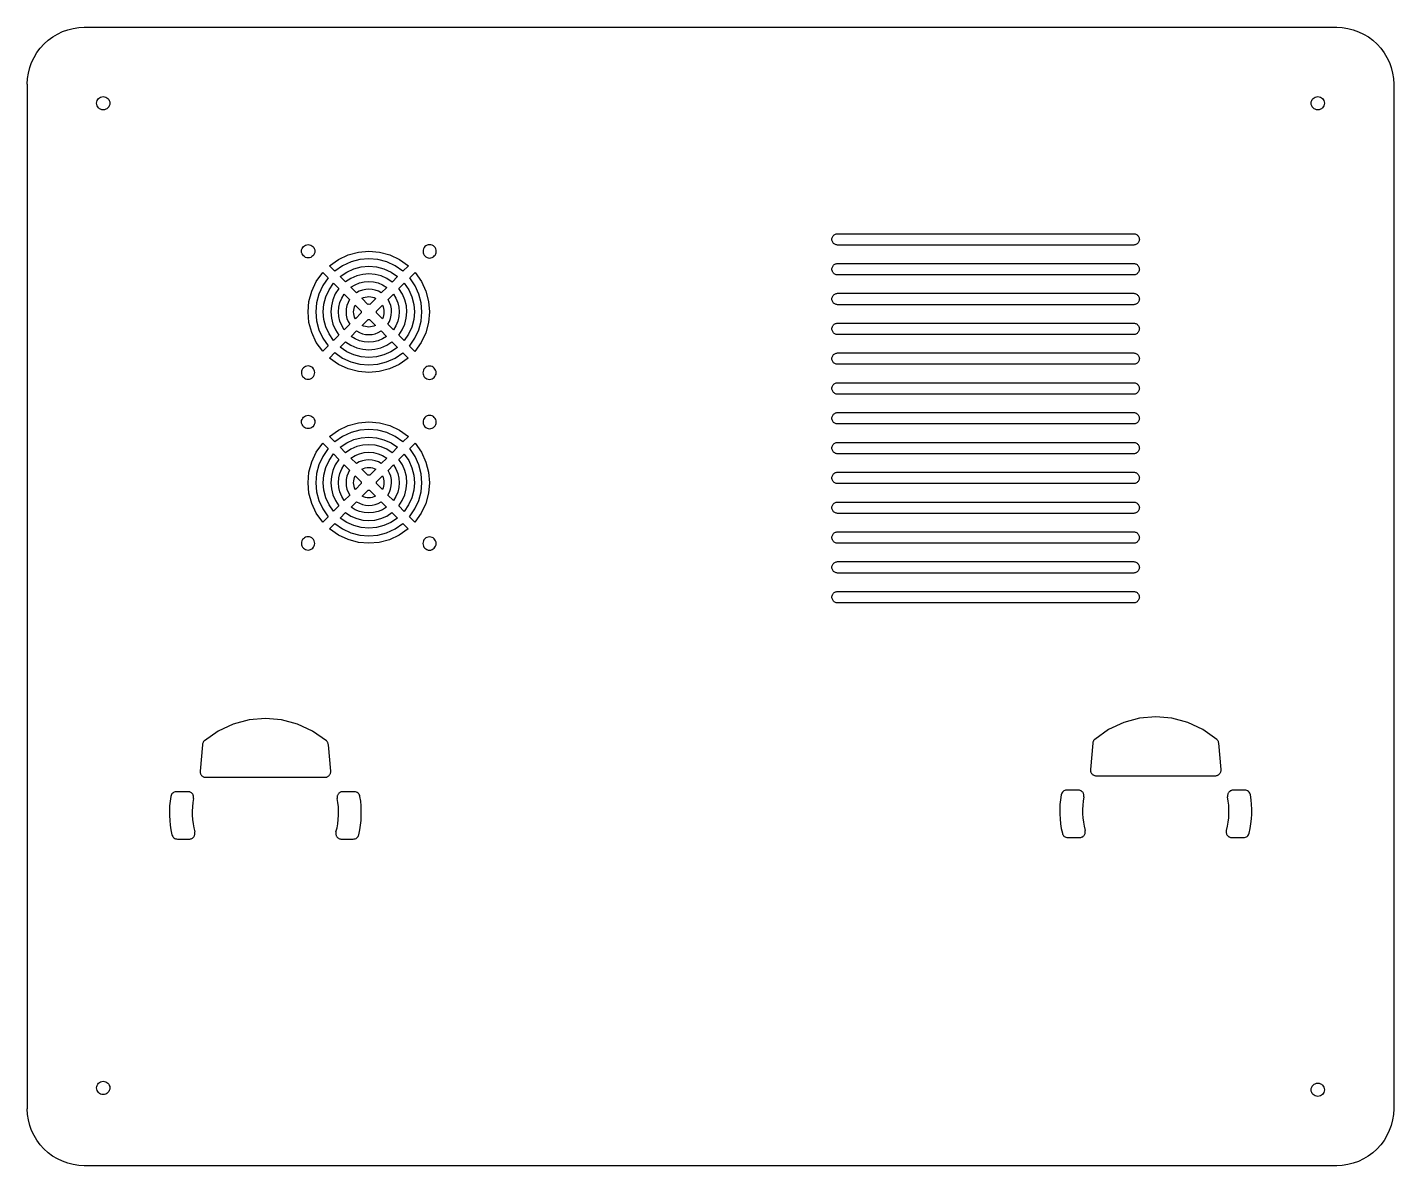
# Model space of a CAD drawing. Extents: x -26.1 to 28.1, y -16 to 17.2.
# Drawn here: x -24.84 to -10.67, y 1.36 to 13.17 of the extents above; entities that cross this region are included whole.
import ezdxf

# ---------------------------------------------------------------- set-up
doc = ezdxf.new("R2010")
doc.units = 0
doc.layers.add('LAYER_1', color=7, linetype='CONTINUOUS')

msp = doc.modelspace()

# ---------------------------------------------------------------- linework, layer by layer
at = {"layer": 'LAYER_1', "color": 250}
for points in [[(-24.841, 12.58), (-24.838, 12.638), (-24.829, 12.696), (-24.815, 12.752), (-24.796, 12.806), (-24.771, 12.858), (-24.741, 12.908), (-24.707, 12.954), (-24.667, 12.998), (-24.624, 13.037), (-24.577, 13.071), (-24.528, 13.101), (-24.476, 13.126), (-24.422, 13.145), (-24.366, 13.159), (-24.308, 13.168), (-24.25, 13.171), (-11.258, 13.171), (-11.2, 13.168), (-11.142, 13.159), (-11.086, 13.145), (-11.032, 13.125), (-10.98, 13.101), (-10.93, 13.071), (-10.884, 13.036), (-10.84, 12.997), (-10.801, 12.954), (-10.766, 12.907), (-10.737, 12.858), (-10.712, 12.806), (-10.693, 12.752), (-10.679, 12.696), (-10.67, 12.638), (-10.667, 12.58), (-10.667, 1.95), (-10.67, 1.892), (-10.679, 1.834), (-10.693, 1.778), (-10.713, 1.724), (-10.737, 1.672), (-10.767, 1.622), (-10.801, 1.576), (-10.841, 1.532), (-10.884, 1.493), (-10.931, 1.459), (-10.98, 1.429), (-11.032, 1.404), (-11.086, 1.385), (-11.142, 1.371), (-11.2, 1.362), (-11.258, 1.359), (-24.25, 1.359), (-24.308, 1.362), (-24.366, 1.371), (-24.422, 1.385), (-24.476, 1.405), (-24.528, 1.429), (-24.578, 1.459), (-24.625, 1.494), (-24.668, 1.533), (-24.707, 1.576), (-24.742, 1.623), (-24.771, 1.672), (-24.796, 1.724), (-24.815, 1.778), (-24.829, 1.834), (-24.838, 1.892), (-24.841, 1.95)], [(-24.841, 12.58), (-24.841, 1.95)], [(-21.739, 5.767), (-21.883, 5.869), (-22.039, 5.942), (-22.203, 5.985), (-22.371, 6), (-22.54, 5.985), (-22.704, 5.942), (-22.86, 5.869), (-23.004, 5.767)], [(-12.503, 5.783), (-12.647, 5.885), (-12.803, 5.957), (-12.967, 6.001), (-13.135, 6.016), (-13.304, 6.001), (-13.468, 5.957), (-13.624, 5.885), (-13.768, 5.783)], [(-23.025, 5.727), (-23.049, 5.454)], [(-23.004, 5.767), (-23.008, 5.763), (-23.012, 5.759), (-23.016, 5.754), (-23.018, 5.749), (-23.021, 5.744), (-23.023, 5.738), (-23.024, 5.733), (-23.025, 5.727)], [(-21.718, 5.727), (-21.719, 5.733), (-21.72, 5.738), (-21.722, 5.744), (-21.724, 5.749), (-21.727, 5.754), (-21.731, 5.759), (-21.734, 5.763), (-21.739, 5.767)], [(-21.694, 5.454), (-21.718, 5.727)], [(-13.789, 5.743), (-13.813, 5.47)], [(-13.768, 5.783), (-13.773, 5.779), (-13.776, 5.774), (-13.78, 5.77), (-13.782, 5.765), (-13.785, 5.76), (-13.787, 5.754), (-13.788, 5.749), (-13.789, 5.743)], [(-12.482, 5.743), (-12.483, 5.749), (-12.484, 5.754), (-12.486, 5.76), (-12.488, 5.765), (-12.491, 5.77), (-12.495, 5.774), (-12.498, 5.779), (-12.503, 5.783)], [(-12.458, 5.47), (-12.482, 5.743)], [(-23.049, 5.454), (-23.049, 5.448), (-23.049, 5.442), (-23.047, 5.436), (-23.046, 5.43), (-23.044, 5.424), (-23.041, 5.419), (-23.037, 5.414), (-23.033, 5.409), (-23.029, 5.404), (-23.024, 5.401), (-23.019, 5.397), (-23.014, 5.395), (-23.008, 5.392), (-23.002, 5.391), (-22.996, 5.39), (-22.99, 5.39)], [(-22.99, 5.39), (-21.753, 5.39)], [(-21.753, 5.39), (-21.747, 5.39), (-21.741, 5.391), (-21.735, 5.392), (-21.729, 5.395), (-21.724, 5.397), (-21.719, 5.401), (-21.714, 5.404), (-21.709, 5.409), (-21.705, 5.414), (-21.702, 5.419), (-21.699, 5.424), (-21.697, 5.43), (-21.695, 5.436), (-21.694, 5.442), (-21.694, 5.448), (-21.694, 5.454)], [(-13.813, 5.47), (-13.813, 5.463), (-13.813, 5.457), (-13.812, 5.451), (-13.81, 5.445), (-13.808, 5.44), (-13.805, 5.434), (-13.801, 5.429), (-13.797, 5.424), (-13.793, 5.42), (-13.788, 5.416), (-13.783, 5.413), (-13.778, 5.41), (-13.772, 5.408), (-13.766, 5.407), (-13.76, 5.406), (-13.754, 5.405)], [(-13.754, 5.405), (-12.517, 5.405)], [(-12.517, 5.405), (-12.511, 5.406), (-12.505, 5.407), (-12.499, 5.408), (-12.493, 5.41), (-12.488, 5.413), (-12.483, 5.416), (-12.478, 5.42), (-12.473, 5.424), (-12.47, 5.429), (-12.466, 5.434), (-12.463, 5.44), (-12.461, 5.445), (-12.459, 5.451), (-12.458, 5.457), (-12.458, 5.463), (-12.458, 5.47)], [(-14.059, 5.256), (-14.07, 5.255), (-14.08, 5.252), (-14.089, 5.248), (-14.097, 5.242), (-14.104, 5.235), (-14.11, 5.226), (-14.114, 5.217), (-14.117, 5.207)], [(-13.939, 5.256), (-14.059, 5.256)], [(-13.881, 5.185), (-13.88, 5.192), (-13.88, 5.198), (-13.88, 5.205), (-13.882, 5.211), (-13.884, 5.217), (-13.886, 5.223), (-13.889, 5.229), (-13.893, 5.234), (-13.898, 5.239), (-13.903, 5.243), (-13.908, 5.247), (-13.914, 5.25), (-13.92, 5.253), (-13.926, 5.254), (-13.932, 5.255), (-13.939, 5.256)], [(-12.332, 5.256), (-12.339, 5.255), (-12.345, 5.254), (-12.351, 5.253), (-12.357, 5.25), (-12.363, 5.247), (-12.368, 5.243), (-12.373, 5.239), (-12.378, 5.234), (-12.381, 5.229), (-12.385, 5.223), (-12.387, 5.217), (-12.389, 5.211), (-12.39, 5.205), (-12.391, 5.198), (-12.391, 5.192), (-12.39, 5.185)], [(-12.212, 5.256), (-12.332, 5.256)], [(-12.154, 5.207), (-12.156, 5.217), (-12.161, 5.226), (-12.167, 5.235), (-12.174, 5.242), (-12.182, 5.248), (-12.191, 5.252), (-12.201, 5.255), (-12.212, 5.256)], [(-23.353, 5.191), (-23.36, 5.141), (-23.365, 5.092), (-23.367, 5.042), (-23.367, 4.992), (-23.364, 4.942), (-23.359, 4.892), (-23.351, 4.843), (-23.34, 4.793)], [(-23.295, 5.24), (-23.306, 5.239), (-23.316, 5.236), (-23.325, 5.232), (-23.333, 5.226), (-23.34, 5.219), (-23.346, 5.211), (-23.35, 5.201), (-23.353, 5.191)], [(-23.175, 5.24), (-23.295, 5.24)], [(-23.117, 5.17), (-23.116, 5.176), (-23.116, 5.183), (-23.116, 5.189), (-23.118, 5.196), (-23.12, 5.202), (-23.122, 5.208), (-23.125, 5.213), (-23.129, 5.219), (-23.134, 5.223), (-23.139, 5.228), (-23.144, 5.231), (-23.15, 5.235), (-23.156, 5.237), (-23.162, 5.239), (-23.168, 5.24), (-23.175, 5.24)], [(-23.117, 5.17), (-23.124, 5.126), (-23.129, 5.083), (-23.131, 5.039), (-23.131, 4.995), (-23.128, 4.952), (-23.122, 4.908), (-23.114, 4.865), (-23.104, 4.823)], [(-21.639, 4.823), (-21.628, 4.865), (-21.621, 4.908), (-21.615, 4.952), (-21.612, 4.995), (-21.612, 5.039), (-21.614, 5.083), (-21.619, 5.126), (-21.626, 5.17)], [(-21.568, 5.24), (-21.575, 5.24), (-21.581, 5.239), (-21.587, 5.237), (-21.593, 5.235), (-21.599, 5.231), (-21.604, 5.228), (-21.609, 5.223), (-21.614, 5.219), (-21.617, 5.213), (-21.621, 5.208), (-21.623, 5.202), (-21.625, 5.196), (-21.626, 5.189), (-21.627, 5.183), (-21.627, 5.176), (-21.626, 5.17)], [(-21.448, 5.24), (-21.568, 5.24)], [(-21.39, 5.191), (-21.392, 5.201), (-21.397, 5.211), (-21.403, 5.219), (-21.41, 5.226), (-21.418, 5.232), (-21.427, 5.236), (-21.437, 5.239), (-21.448, 5.24)], [(-21.402, 4.793), (-21.392, 4.843), (-21.384, 4.892), (-21.379, 4.942), (-21.376, 4.992), (-21.376, 5.042), (-21.378, 5.092), (-21.382, 5.141), (-21.39, 5.191)], [(-14.117, 5.207), (-14.124, 5.157), (-14.129, 5.107), (-14.131, 5.057), (-14.131, 5.007), (-14.128, 4.957), (-14.123, 4.908), (-14.115, 4.858), (-14.104, 4.809)], [(-13.881, 5.185), (-13.888, 5.142), (-13.893, 5.099), (-13.895, 5.055), (-13.895, 5.011), (-13.892, 4.968), (-13.886, 4.924), (-13.878, 4.881), (-13.868, 4.838)], [(-12.403, 4.838), (-12.392, 4.881), (-12.385, 4.924), (-12.379, 4.968), (-12.376, 5.011), (-12.376, 5.055), (-12.378, 5.099), (-12.383, 5.142), (-12.39, 5.185)], [(-12.167, 4.809), (-12.156, 4.858), (-12.148, 4.908), (-12.143, 4.957), (-12.14, 5.007), (-12.14, 5.057), (-12.142, 5.107), (-12.147, 5.157), (-12.154, 5.207)], [(-23.161, 4.748), (-23.154, 4.748), (-23.147, 4.75), (-23.141, 4.752), (-23.135, 4.754), (-23.129, 4.757), (-23.124, 4.761), (-23.119, 4.766), (-23.114, 4.771), (-23.11, 4.777), (-23.107, 4.783), (-23.105, 4.789), (-23.103, 4.796), (-23.102, 4.802), (-23.102, 4.809), (-23.103, 4.816), (-23.104, 4.823)], [(-21.639, 4.823), (-21.64, 4.816), (-21.641, 4.809), (-21.641, 4.802), (-21.64, 4.796), (-21.638, 4.789), (-21.636, 4.783), (-21.633, 4.777), (-21.629, 4.771), (-21.624, 4.766), (-21.619, 4.761), (-21.614, 4.757), (-21.608, 4.754), (-21.602, 4.752), (-21.595, 4.75), (-21.589, 4.748), (-21.582, 4.748)], [(-13.925, 4.764), (-13.918, 4.764), (-13.912, 4.765), (-13.905, 4.767), (-13.899, 4.77), (-13.893, 4.773), (-13.888, 4.777), (-13.883, 4.782), (-13.878, 4.787), (-13.874, 4.793), (-13.871, 4.799), (-13.869, 4.805), (-13.867, 4.812), (-13.866, 4.818), (-13.866, 4.825), (-13.867, 4.832), (-13.868, 4.838)], [(-12.403, 4.838), (-12.404, 4.832), (-12.405, 4.825), (-12.405, 4.818), (-12.404, 4.812), (-12.402, 4.805), (-12.4, 4.799), (-12.397, 4.793), (-12.393, 4.787), (-12.388, 4.782), (-12.383, 4.777), (-12.378, 4.773), (-12.372, 4.77), (-12.366, 4.767), (-12.359, 4.765), (-12.353, 4.764), (-12.346, 4.764)], [(-23.34, 4.793), (-23.337, 4.784), (-23.333, 4.775), (-23.327, 4.767), (-23.32, 4.761), (-23.311, 4.755), (-23.303, 4.751), (-23.293, 4.749), (-23.283, 4.748)], [(-23.283, 4.748), (-23.161, 4.748)], [(-21.582, 4.748), (-21.46, 4.748)], [(-21.46, 4.748), (-21.45, 4.749), (-21.44, 4.751), (-21.431, 4.755), (-21.423, 4.761), (-21.416, 4.767), (-21.41, 4.775), (-21.406, 4.784), (-21.402, 4.793)], [(-14.104, 4.809), (-14.101, 4.8), (-14.097, 4.791), (-14.091, 4.783), (-14.084, 4.776), (-14.075, 4.771), (-14.067, 4.767), (-14.057, 4.765), (-14.047, 4.764)], [(-14.047, 4.764), (-13.925, 4.764)], [(-12.346, 4.764), (-12.224, 4.764)], [(-12.224, 4.764), (-12.214, 4.765), (-12.204, 4.767), (-12.195, 4.771), (-12.187, 4.776), (-12.18, 4.783), (-12.174, 4.791), (-12.17, 4.8), (-12.167, 4.809)]]:
    msp.add_lwpolyline(points, dxfattribs=at)
for points in [[(-24.122, 12.383), (-24.121, 12.397), (-24.117, 12.41), (-24.11, 12.422), (-24.102, 12.432), (-24.092, 12.44), (-24.08, 12.447), (-24.067, 12.451), (-24.053, 12.452), (-24.039, 12.451), (-24.026, 12.447), (-24.015, 12.44), (-24.005, 12.432), (-23.996, 12.422), (-23.99, 12.41), (-23.986, 12.397), (-23.984, 12.383), (-23.986, 12.369), (-23.99, 12.356), (-23.996, 12.345), (-24.005, 12.334), (-24.015, 12.326), (-24.026, 12.32), (-24.039, 12.316), (-24.053, 12.314), (-24.067, 12.316), (-24.08, 12.32), (-24.092, 12.326), (-24.102, 12.334), (-24.11, 12.345), (-24.117, 12.356), (-24.121, 12.369), (-24.122, 12.383)], [(-11.524, 12.383), (-11.522, 12.397), (-11.518, 12.41), (-11.512, 12.422), (-11.504, 12.432), (-11.493, 12.44), (-11.482, 12.447), (-11.469, 12.451), (-11.455, 12.452), (-11.441, 12.451), (-11.428, 12.447), (-11.416, 12.44), (-11.406, 12.432), (-11.398, 12.422), (-11.391, 12.41), (-11.387, 12.397), (-11.386, 12.383), (-11.387, 12.369), (-11.391, 12.356), (-11.398, 12.345), (-11.406, 12.334), (-11.416, 12.326), (-11.428, 12.32), (-11.441, 12.316), (-11.455, 12.314), (-11.469, 12.316), (-11.482, 12.32), (-11.493, 12.326), (-11.504, 12.334), (-11.512, 12.345), (-11.518, 12.356), (-11.522, 12.369), (-11.524, 12.383), (-11.524, 12.383)], [(-21.996, 10.848), (-21.995, 10.862), (-21.991, 10.874), (-21.984, 10.886), (-21.976, 10.896), (-21.966, 10.905), (-21.954, 10.911), (-21.941, 10.915), (-21.927, 10.917), (-21.913, 10.915), (-21.9, 10.911), (-21.889, 10.905), (-21.879, 10.896), (-21.87, 10.886), (-21.864, 10.874), (-21.86, 10.862), (-21.858, 10.848), (-21.86, 10.834), (-21.864, 10.821), (-21.87, 10.809), (-21.879, 10.799), (-21.889, 10.791), (-21.9, 10.784), (-21.913, 10.78), (-21.927, 10.779), (-21.941, 10.78), (-21.954, 10.784), (-21.966, 10.791), (-21.976, 10.799), (-21.984, 10.809), (-21.991, 10.821), (-21.995, 10.834), (-21.996, 10.848), (-21.996, 10.848)], [(-20.599, 10.846), (-20.6, 10.86), (-20.604, 10.873), (-20.61, 10.885), (-20.619, 10.895), (-20.629, 10.903), (-20.641, 10.91), (-20.654, 10.914), (-20.667, 10.915), (-20.681, 10.914), (-20.694, 10.91), (-20.706, 10.903), (-20.716, 10.895), (-20.725, 10.885), (-20.731, 10.873), (-20.735, 10.86), (-20.736, 10.846), (-20.735, 10.832), (-20.731, 10.819), (-20.725, 10.808), (-20.716, 10.798), (-20.706, 10.789), (-20.694, 10.783), (-20.681, 10.779), (-20.667, 10.777), (-20.654, 10.779), (-20.641, 10.783), (-20.629, 10.789), (-20.619, 10.798), (-20.61, 10.808), (-20.604, 10.819), (-20.6, 10.832), (-20.599, 10.846)], [(-16.435, 11.029), (-13.364, 11.029), (-13.356, 11.029), (-13.349, 11.027), (-13.342, 11.025), (-13.335, 11.021), (-13.328, 11.017), (-13.323, 11.012), (-13.317, 11.006), (-13.313, 11), (-13.31, 10.993), (-13.307, 10.985), (-13.306, 10.978), (-13.305, 10.97), (-13.306, 10.963), (-13.307, 10.955), (-13.31, 10.948), (-13.313, 10.941), (-13.317, 10.934), (-13.323, 10.928), (-13.328, 10.923), (-13.335, 10.919), (-13.342, 10.916), (-13.349, 10.913), (-13.356, 10.912), (-13.364, 10.911), (-16.435, 10.911), (-16.443, 10.912), (-16.451, 10.913), (-16.458, 10.916), (-16.465, 10.919), (-16.471, 10.923), (-16.477, 10.928), (-16.482, 10.934), (-16.486, 10.941), (-16.49, 10.948), (-16.492, 10.955), (-16.494, 10.963), (-16.494, 10.97), (-16.494, 10.978), (-16.492, 10.985), (-16.49, 10.993), (-16.486, 11), (-16.482, 11.006), (-16.477, 11.012), (-16.471, 11.017), (-16.465, 11.021), (-16.458, 11.025), (-16.451, 11.027), (-16.443, 11.029), (-16.435, 11.029)], [(-21.652, 10.641), (-21.707, 10.697), (-21.614, 10.763), (-21.513, 10.81), (-21.407, 10.839), (-21.297, 10.848), (-21.188, 10.838), (-21.082, 10.81), (-20.981, 10.762), (-20.888, 10.696), (-20.944, 10.64), (-21.024, 10.697), (-21.112, 10.737), (-21.204, 10.761), (-21.298, 10.769), (-21.392, 10.762), (-21.483, 10.738), (-21.571, 10.697), (-21.652, 10.641)], [(-21, 10.584), (-21.056, 10.528), (-21.112, 10.565), (-21.171, 10.591), (-21.234, 10.607), (-21.298, 10.612), (-21.362, 10.607), (-21.424, 10.591), (-21.484, 10.565), (-21.54, 10.529), (-21.596, 10.585), (-21.527, 10.631), (-21.454, 10.664), (-21.377, 10.684), (-21.298, 10.691), (-21.219, 10.684), (-21.142, 10.664), (-21.068, 10.631), (-21, 10.584)], [(-13.364, 10.602), (-16.435, 10.602), (-16.443, 10.602), (-16.451, 10.604), (-16.458, 10.606), (-16.465, 10.61), (-16.471, 10.614), (-16.477, 10.619), (-16.482, 10.625), (-16.486, 10.631), (-16.49, 10.638), (-16.492, 10.646), (-16.494, 10.653), (-16.494, 10.661), (-16.494, 10.668), (-16.492, 10.676), (-16.49, 10.683), (-16.486, 10.69), (-16.482, 10.697), (-16.477, 10.703), (-16.471, 10.708), (-16.465, 10.712), (-16.458, 10.715), (-16.451, 10.718), (-16.443, 10.719), (-16.435, 10.72), (-13.364, 10.72), (-13.356, 10.719), (-13.349, 10.718), (-13.342, 10.715), (-13.335, 10.712), (-13.328, 10.708), (-13.323, 10.703), (-13.317, 10.697), (-13.313, 10.69), (-13.31, 10.683), (-13.307, 10.676), (-13.306, 10.668), (-13.305, 10.661), (-13.306, 10.653), (-13.307, 10.646), (-13.31, 10.638), (-13.313, 10.631), (-13.317, 10.625), (-13.323, 10.619), (-13.328, 10.614), (-13.335, 10.61), (-13.342, 10.606), (-13.349, 10.604), (-13.356, 10.602), (-13.364, 10.602)], [(-21.777, 9.809), (-21.843, 9.902), (-21.89, 10.003), (-21.919, 10.109), (-21.928, 10.218), (-21.919, 10.327), (-21.89, 10.433), (-21.843, 10.534), (-21.777, 10.628), (-21.721, 10.572), (-21.777, 10.491), (-21.817, 10.403), (-21.841, 10.312), (-21.849, 10.218), (-21.841, 10.124), (-21.817, 10.033), (-21.777, 9.945), (-21.721, 9.865), (-21.777, 9.809)], [(-21.665, 10.516), (-21.609, 10.459), (-21.646, 10.404), (-21.671, 10.344), (-21.687, 10.282), (-21.692, 10.218), (-21.687, 10.154), (-21.671, 10.092), (-21.645, 10.032), (-21.609, 9.976), (-21.665, 9.92), (-21.711, 9.989), (-21.744, 10.062), (-21.764, 10.139), (-21.771, 10.218), (-21.764, 10.297), (-21.744, 10.374), (-21.711, 10.447), (-21.665, 10.516)], [(-21.112, 10.472), (-21.169, 10.416), (-21.199, 10.433), (-21.231, 10.445), (-21.264, 10.452), (-21.298, 10.454), (-21.331, 10.452), (-21.365, 10.445), (-21.397, 10.433), (-21.427, 10.416), (-21.484, 10.473), (-21.44, 10.499), (-21.394, 10.518), (-21.347, 10.529), (-21.298, 10.533), (-21.249, 10.529), (-21.201, 10.518), (-21.155, 10.499), (-21.112, 10.472)], [(-20.932, 9.92), (-20.988, 9.976), (-20.952, 10.032), (-20.926, 10.091), (-20.91, 10.153), (-20.905, 10.217), (-20.909, 10.281), (-20.925, 10.343), (-20.95, 10.403), (-20.986, 10.459), (-20.93, 10.515), (-20.884, 10.446), (-20.852, 10.373), (-20.832, 10.296), (-20.826, 10.217), (-20.833, 10.138), (-20.853, 10.061), (-20.886, 9.988), (-20.932, 9.92)], [(-20.82, 9.808), (-20.876, 9.864), (-20.82, 9.944), (-20.78, 10.032), (-20.755, 10.123), (-20.747, 10.217), (-20.755, 10.311), (-20.779, 10.402), (-20.818, 10.49), (-20.874, 10.57), (-20.818, 10.626), (-20.753, 10.533), (-20.706, 10.432), (-20.678, 10.326), (-20.668, 10.217), (-20.678, 10.108), (-20.707, 10.002), (-20.754, 9.901), (-20.82, 9.808)], [(-21.553, 10.403), (-21.497, 10.346), (-21.513, 10.316), (-21.525, 10.284), (-21.532, 10.251), (-21.534, 10.218), (-21.532, 10.184), (-21.525, 10.151), (-21.513, 10.119), (-21.496, 10.089), (-21.553, 10.033), (-21.579, 10.076), (-21.598, 10.121), (-21.609, 10.169), (-21.613, 10.218), (-21.609, 10.266), (-21.598, 10.314), (-21.579, 10.36), (-21.553, 10.403)], [(-21.226, 10.358), (-21.288, 10.296), (-21.298, 10.297), (-21.308, 10.296), (-21.37, 10.359), (-21.352, 10.366), (-21.335, 10.371), (-21.316, 10.375), (-21.298, 10.376), (-21.279, 10.375), (-21.261, 10.371), (-21.243, 10.366), (-21.226, 10.358)], [(-21.044, 10.032), (-21.101, 10.089), (-21.084, 10.119), (-21.072, 10.151), (-21.065, 10.184), (-21.062, 10.217), (-21.064, 10.251), (-21.071, 10.283), (-21.083, 10.315), (-21.099, 10.346), (-21.043, 10.402), (-21.017, 10.359), (-20.998, 10.313), (-20.987, 10.266), (-20.983, 10.217), (-20.987, 10.169), (-20.999, 10.121), (-21.018, 10.075), (-21.044, 10.032)], [(-13.364, 10.292), (-16.435, 10.292), (-16.443, 10.293), (-16.451, 10.294), (-16.458, 10.297), (-16.465, 10.3), (-16.471, 10.305), (-16.477, 10.31), (-16.482, 10.315), (-16.486, 10.322), (-16.49, 10.329), (-16.492, 10.336), (-16.494, 10.344), (-16.494, 10.352), (-16.494, 10.359), (-16.492, 10.367), (-16.49, 10.374), (-16.486, 10.381), (-16.482, 10.388), (-16.477, 10.393), (-16.471, 10.398), (-16.465, 10.403), (-16.458, 10.406), (-16.451, 10.409), (-16.443, 10.41), (-16.435, 10.411), (-13.364, 10.411), (-13.356, 10.41), (-13.349, 10.409), (-13.342, 10.406), (-13.335, 10.403), (-13.328, 10.398), (-13.323, 10.393), (-13.317, 10.388), (-13.313, 10.381), (-13.31, 10.374), (-13.307, 10.367), (-13.306, 10.359), (-13.305, 10.352), (-13.306, 10.344), (-13.307, 10.336), (-13.31, 10.329), (-13.313, 10.322), (-13.317, 10.315), (-13.323, 10.31), (-13.328, 10.305), (-13.335, 10.3), (-13.342, 10.297), (-13.349, 10.294), (-13.356, 10.293), (-13.364, 10.292)], [(-21.439, 10.289), (-21.377, 10.226), (-21.376, 10.208), (-21.438, 10.146), (-21.446, 10.164), (-21.451, 10.181), (-21.455, 10.199), (-21.456, 10.218), (-21.455, 10.236), (-21.452, 10.254), (-21.446, 10.272), (-21.439, 10.289)], [(-21.158, 10.146), (-21.22, 10.209), (-21.22, 10.226), (-21.157, 10.288), (-21.15, 10.271), (-21.145, 10.253), (-21.142, 10.235), (-21.141, 10.217), (-21.142, 10.199), (-21.145, 10.181), (-21.151, 10.163), (-21.158, 10.146)], [(-21.368, 10.077), (-21.306, 10.14), (-21.29, 10.14), (-21.228, 10.077), (-21.245, 10.07), (-21.262, 10.065), (-21.28, 10.062), (-21.298, 10.061), (-21.316, 10.062), (-21.334, 10.065), (-21.352, 10.07), (-21.368, 10.077)], [(-13.364, 9.983), (-16.435, 9.983), (-16.443, 9.984), (-16.451, 9.985), (-16.458, 9.988), (-16.465, 9.991), (-16.471, 9.995), (-16.477, 10), (-16.482, 10.006), (-16.486, 10.013), (-16.49, 10.02), (-16.492, 10.027), (-16.494, 10.035), (-16.494, 10.042), (-16.494, 10.05), (-16.492, 10.057), (-16.49, 10.065), (-16.486, 10.072), (-16.482, 10.078), (-16.477, 10.084), (-16.471, 10.089), (-16.465, 10.093), (-16.458, 10.097), (-16.451, 10.099), (-16.443, 10.101), (-16.435, 10.101), (-13.364, 10.101), (-13.356, 10.101), (-13.349, 10.099), (-13.342, 10.097), (-13.335, 10.093), (-13.328, 10.089), (-13.323, 10.084), (-13.317, 10.078), (-13.313, 10.072), (-13.31, 10.065), (-13.307, 10.057), (-13.306, 10.05), (-13.305, 10.042), (-13.306, 10.035), (-13.307, 10.027), (-13.31, 10.02), (-13.313, 10.013), (-13.317, 10.006), (-13.323, 10), (-13.328, 9.995), (-13.335, 9.991), (-13.342, 9.988), (-13.349, 9.985), (-13.356, 9.984), (-13.364, 9.983)], [(-21.483, 9.963), (-21.426, 10.02), (-21.396, 10.003), (-21.364, 9.991), (-21.332, 9.984), (-21.298, 9.982), (-21.265, 9.984), (-21.232, 9.991), (-21.201, 10.003), (-21.17, 10.02), (-21.114, 9.963), (-21.157, 9.937), (-21.203, 9.918), (-21.25, 9.907), (-21.298, 9.903), (-21.347, 9.907), (-21.394, 9.918), (-21.44, 9.937), (-21.483, 9.963)], [(-20.89, 9.738), (-20.983, 9.673), (-21.084, 9.626), (-21.19, 9.598), (-21.299, 9.588), (-21.407, 9.598), (-21.513, 9.626), (-21.614, 9.673), (-21.707, 9.739), (-21.651, 9.795), (-21.571, 9.739), (-21.484, 9.699), (-21.392, 9.675), (-21.299, 9.667), (-21.205, 9.675), (-21.114, 9.699), (-21.026, 9.739), (-20.946, 9.794), (-20.89, 9.738)], [(-21.595, 9.851), (-21.539, 9.907), (-21.484, 9.871), (-21.424, 9.845), (-21.362, 9.83), (-21.298, 9.824), (-21.235, 9.83), (-21.173, 9.845), (-21.113, 9.871), (-21.058, 9.907), (-21.002, 9.85), (-21.07, 9.805), (-21.143, 9.772), (-21.22, 9.752), (-21.299, 9.746), (-21.377, 9.752), (-21.454, 9.772), (-21.527, 9.805), (-21.595, 9.851)], [(-13.364, 9.674), (-16.435, 9.674), (-16.443, 9.674), (-16.451, 9.676), (-16.458, 9.678), (-16.465, 9.682), (-16.471, 9.686), (-16.477, 9.691), (-16.482, 9.697), (-16.486, 9.703), (-16.49, 9.71), (-16.492, 9.718), (-16.494, 9.725), (-16.494, 9.733), (-16.494, 9.74), (-16.492, 9.748), (-16.49, 9.755), (-16.486, 9.762), (-16.482, 9.769), (-16.477, 9.775), (-16.471, 9.78), (-16.465, 9.784), (-16.458, 9.787), (-16.451, 9.79), (-16.443, 9.791), (-16.435, 9.792), (-13.364, 9.792), (-13.356, 9.791), (-13.349, 9.79), (-13.342, 9.787), (-13.335, 9.784), (-13.328, 9.78), (-13.323, 9.775), (-13.317, 9.769), (-13.313, 9.762), (-13.31, 9.755), (-13.307, 9.748), (-13.306, 9.74), (-13.305, 9.733), (-13.306, 9.725), (-13.307, 9.718), (-13.31, 9.71), (-13.313, 9.703), (-13.317, 9.697), (-13.323, 9.691), (-13.328, 9.686), (-13.335, 9.682), (-13.342, 9.678), (-13.349, 9.676), (-13.356, 9.674), (-13.364, 9.674)], [(-21.86, 9.588), (-21.861, 9.602), (-21.865, 9.615), (-21.871, 9.626), (-21.88, 9.637), (-21.89, 9.645), (-21.902, 9.651), (-21.915, 9.655), (-21.929, 9.657), (-21.943, 9.655), (-21.955, 9.651), (-21.967, 9.645), (-21.977, 9.637), (-21.986, 9.626), (-21.992, 9.615), (-21.996, 9.602), (-21.998, 9.588), (-21.996, 9.574), (-21.992, 9.561), (-21.986, 9.549), (-21.977, 9.539), (-21.967, 9.531), (-21.955, 9.524), (-21.943, 9.52), (-21.929, 9.519), (-21.915, 9.52), (-21.902, 9.524), (-21.89, 9.531), (-21.88, 9.539), (-21.871, 9.549), (-21.865, 9.561), (-21.861, 9.574), (-21.86, 9.588)], [(-20.6, 9.586), (-20.601, 9.6), (-20.605, 9.613), (-20.612, 9.625), (-20.62, 9.635), (-20.63, 9.644), (-20.642, 9.65), (-20.655, 9.654), (-20.669, 9.655), (-20.683, 9.654), (-20.696, 9.65), (-20.707, 9.644), (-20.718, 9.635), (-20.726, 9.625), (-20.732, 9.613), (-20.736, 9.6), (-20.738, 9.586), (-20.736, 9.573), (-20.732, 9.56), (-20.726, 9.548), (-20.718, 9.538), (-20.707, 9.529), (-20.696, 9.523), (-20.683, 9.519), (-20.669, 9.518), (-20.655, 9.519), (-20.642, 9.523), (-20.63, 9.529), (-20.62, 9.538), (-20.612, 9.548), (-20.605, 9.56), (-20.601, 9.573), (-20.6, 9.586), (-20.6, 9.586)], [(-13.364, 9.364), (-16.435, 9.364), (-16.443, 9.365), (-16.451, 9.366), (-16.458, 9.369), (-16.465, 9.372), (-16.471, 9.377), (-16.477, 9.382), (-16.482, 9.387), (-16.486, 9.394), (-16.49, 9.401), (-16.492, 9.408), (-16.494, 9.416), (-16.494, 9.423), (-16.494, 9.431), (-16.492, 9.439), (-16.49, 9.446), (-16.486, 9.453), (-16.482, 9.46), (-16.477, 9.465), (-16.471, 9.47), (-16.465, 9.475), (-16.458, 9.478), (-16.451, 9.481), (-16.443, 9.482), (-16.435, 9.483), (-13.364, 9.483), (-13.356, 9.482), (-13.349, 9.481), (-13.342, 9.478), (-13.335, 9.475), (-13.328, 9.47), (-13.323, 9.465), (-13.317, 9.46), (-13.313, 9.453), (-13.31, 9.446), (-13.307, 9.439), (-13.306, 9.431), (-13.305, 9.423), (-13.306, 9.416), (-13.307, 9.408), (-13.31, 9.401), (-13.313, 9.394), (-13.317, 9.387), (-13.323, 9.382), (-13.328, 9.377), (-13.335, 9.372), (-13.342, 9.369), (-13.349, 9.366), (-13.356, 9.365), (-13.364, 9.364)], [(-21.996, 9.076), (-21.995, 9.09), (-21.991, 9.103), (-21.984, 9.115), (-21.976, 9.125), (-21.966, 9.133), (-21.954, 9.14), (-21.941, 9.144), (-21.927, 9.145), (-21.913, 9.144), (-21.9, 9.14), (-21.889, 9.133), (-21.879, 9.125), (-21.87, 9.115), (-21.864, 9.103), (-21.86, 9.09), (-21.858, 9.076), (-21.86, 9.062), (-21.864, 9.049), (-21.87, 9.038), (-21.879, 9.027), (-21.889, 9.019), (-21.9, 9.013), (-21.913, 9.009), (-21.927, 9.007), (-21.941, 9.009), (-21.954, 9.013), (-21.966, 9.019), (-21.976, 9.027), (-21.984, 9.038), (-21.991, 9.049), (-21.995, 9.062), (-21.996, 9.076), (-21.996, 9.076)], [(-21.652, 8.87), (-21.707, 8.925), (-21.614, 8.992), (-21.513, 9.039), (-21.407, 9.067), (-21.297, 9.076), (-21.188, 9.067), (-21.082, 9.038), (-20.981, 8.991), (-20.888, 8.924), (-20.944, 8.869), (-21.024, 8.925), (-21.112, 8.965), (-21.204, 8.99), (-21.298, 8.998), (-21.392, 8.99), (-21.483, 8.966), (-21.571, 8.926), (-21.652, 8.87)], [(-20.599, 9.075), (-20.6, 9.089), (-20.604, 9.101), (-20.61, 9.113), (-20.619, 9.123), (-20.629, 9.132), (-20.641, 9.138), (-20.654, 9.142), (-20.667, 9.144), (-20.681, 9.142), (-20.694, 9.138), (-20.706, 9.132), (-20.716, 9.123), (-20.725, 9.113), (-20.731, 9.101), (-20.735, 9.089), (-20.736, 9.075), (-20.735, 9.061), (-20.731, 9.048), (-20.725, 9.036), (-20.716, 9.026), (-20.706, 9.018), (-20.694, 9.011), (-20.681, 9.007), (-20.667, 9.006), (-20.654, 9.007), (-20.641, 9.011), (-20.629, 9.018), (-20.619, 9.026), (-20.61, 9.036), (-20.604, 9.048), (-20.6, 9.061), (-20.599, 9.075)], [(-13.364, 9.055), (-16.435, 9.055), (-16.443, 9.056), (-16.451, 9.057), (-16.458, 9.06), (-16.465, 9.063), (-16.471, 9.067), (-16.477, 9.072), (-16.482, 9.078), (-16.486, 9.085), (-16.49, 9.092), (-16.492, 9.099), (-16.494, 9.107), (-16.494, 9.114), (-16.494, 9.122), (-16.492, 9.129), (-16.49, 9.137), (-16.486, 9.144), (-16.482, 9.15), (-16.477, 9.156), (-16.471, 9.161), (-16.465, 9.165), (-16.458, 9.169), (-16.451, 9.171), (-16.443, 9.173), (-16.435, 9.173), (-13.364, 9.173), (-13.356, 9.173), (-13.349, 9.171), (-13.342, 9.169), (-13.335, 9.165), (-13.328, 9.161), (-13.323, 9.156), (-13.317, 9.15), (-13.313, 9.144), (-13.31, 9.137), (-13.307, 9.129), (-13.306, 9.122), (-13.305, 9.114), (-13.306, 9.107), (-13.307, 9.099), (-13.31, 9.092), (-13.313, 9.085), (-13.317, 9.078), (-13.323, 9.072), (-13.328, 9.067), (-13.335, 9.063), (-13.342, 9.06), (-13.349, 9.057), (-13.356, 9.056), (-13.364, 9.055)], [(-21.777, 8.037), (-21.843, 8.13), (-21.89, 8.231), (-21.919, 8.337), (-21.928, 8.446), (-21.919, 8.555), (-21.89, 8.662), (-21.843, 8.763), (-21.777, 8.856), (-21.721, 8.8), (-21.777, 8.719), (-21.817, 8.632), (-21.841, 8.54), (-21.849, 8.446), (-21.841, 8.352), (-21.817, 8.261), (-21.777, 8.174), (-21.721, 8.093), (-21.777, 8.037)], [(-21, 8.813), (-21.056, 8.757), (-21.112, 8.793), (-21.171, 8.819), (-21.234, 8.835), (-21.298, 8.84), (-21.362, 8.835), (-21.424, 8.82), (-21.484, 8.794), (-21.54, 8.757), (-21.596, 8.814), (-21.527, 8.86), (-21.454, 8.893), (-21.377, 8.912), (-21.298, 8.919), (-21.219, 8.912), (-21.142, 8.892), (-21.068, 8.859), (-21, 8.813)], [(-20.82, 8.036), (-20.876, 8.092), (-20.82, 8.173), (-20.78, 8.26), (-20.755, 8.351), (-20.747, 8.445), (-20.755, 8.539), (-20.779, 8.631), (-20.818, 8.718), (-20.874, 8.799), (-20.818, 8.855), (-20.753, 8.761), (-20.706, 8.66), (-20.678, 8.554), (-20.668, 8.445), (-20.678, 8.336), (-20.707, 8.23), (-20.754, 8.129), (-20.82, 8.036)], [(-13.364, 8.746), (-16.435, 8.746), (-16.443, 8.746), (-16.451, 8.748), (-16.458, 8.75), (-16.465, 8.754), (-16.471, 8.758), (-16.477, 8.763), (-16.482, 8.769), (-16.486, 8.775), (-16.49, 8.782), (-16.492, 8.79), (-16.494, 8.797), (-16.494, 8.805), (-16.494, 8.812), (-16.492, 8.82), (-16.49, 8.827), (-16.486, 8.834), (-16.482, 8.841), (-16.477, 8.847), (-16.471, 8.852), (-16.465, 8.856), (-16.458, 8.859), (-16.451, 8.862), (-16.443, 8.863), (-16.435, 8.864), (-13.364, 8.864), (-13.356, 8.863), (-13.349, 8.862), (-13.342, 8.859), (-13.335, 8.856), (-13.328, 8.852), (-13.323, 8.847), (-13.317, 8.841), (-13.313, 8.834), (-13.31, 8.827), (-13.307, 8.82), (-13.306, 8.812), (-13.305, 8.805), (-13.306, 8.797), (-13.307, 8.79), (-13.31, 8.782), (-13.313, 8.775), (-13.317, 8.769), (-13.323, 8.763), (-13.328, 8.758), (-13.335, 8.754), (-13.342, 8.75), (-13.349, 8.748), (-13.356, 8.746), (-13.364, 8.746)], [(-21.665, 8.744), (-21.609, 8.688), (-21.646, 8.632), (-21.671, 8.572), (-21.687, 8.51), (-21.692, 8.446), (-21.687, 8.382), (-21.671, 8.32), (-21.645, 8.26), (-21.609, 8.205), (-21.665, 8.149), (-21.711, 8.217), (-21.744, 8.29), (-21.764, 8.367), (-21.771, 8.446), (-21.764, 8.525), (-21.744, 8.602), (-21.711, 8.676), (-21.665, 8.744)], [(-21.112, 8.701), (-21.169, 8.644), (-21.199, 8.661), (-21.231, 8.673), (-21.264, 8.68), (-21.298, 8.683), (-21.331, 8.68), (-21.365, 8.673), (-21.397, 8.661), (-21.427, 8.645), (-21.484, 8.701), (-21.44, 8.728), (-21.394, 8.746), (-21.347, 8.758), (-21.298, 8.761), (-21.249, 8.758), (-21.201, 8.746), (-21.155, 8.727), (-21.112, 8.701)], [(-20.932, 8.148), (-20.988, 8.204), (-20.952, 8.26), (-20.926, 8.319), (-20.91, 8.382), (-20.905, 8.445), (-20.909, 8.509), (-20.925, 8.571), (-20.95, 8.631), (-20.986, 8.687), (-20.93, 8.743), (-20.884, 8.675), (-20.852, 8.601), (-20.832, 8.524), (-20.826, 8.445), (-20.833, 8.367), (-20.853, 8.29), (-20.886, 8.216), (-20.932, 8.148)], [(-21.553, 8.631), (-21.497, 8.575), (-21.513, 8.544), (-21.525, 8.512), (-21.532, 8.479), (-21.534, 8.446), (-21.532, 8.412), (-21.525, 8.38), (-21.513, 8.348), (-21.496, 8.317), (-21.553, 8.261), (-21.579, 8.304), (-21.598, 8.35), (-21.609, 8.397), (-21.613, 8.446), (-21.609, 8.495), (-21.598, 8.542), (-21.579, 8.588), (-21.553, 8.631)], [(-21.439, 8.517), (-21.377, 8.454), (-21.376, 8.437), (-21.438, 8.375), (-21.446, 8.392), (-21.451, 8.41), (-21.455, 8.428), (-21.456, 8.446), (-21.455, 8.464), (-21.452, 8.482), (-21.446, 8.5), (-21.439, 8.517)], [(-21.226, 8.587), (-21.288, 8.525), (-21.298, 8.525), (-21.308, 8.525), (-21.37, 8.587), (-21.352, 8.594), (-21.335, 8.6), (-21.316, 8.603), (-21.298, 8.604), (-21.279, 8.603), (-21.261, 8.6), (-21.243, 8.594), (-21.226, 8.587)], [(-21.158, 8.375), (-21.22, 8.437), (-21.22, 8.454), (-21.157, 8.516), (-21.15, 8.499), (-21.145, 8.482), (-21.142, 8.464), (-21.141, 8.446), (-21.142, 8.427), (-21.145, 8.409), (-21.151, 8.392), (-21.158, 8.375)], [(-21.044, 8.261), (-21.101, 8.317), (-21.084, 8.347), (-21.072, 8.379), (-21.065, 8.412), (-21.062, 8.445), (-21.064, 8.479), (-21.071, 8.512), (-21.083, 8.544), (-21.099, 8.574), (-21.043, 8.631), (-21.017, 8.588), (-20.998, 8.542), (-20.987, 8.494), (-20.983, 8.445), (-20.987, 8.397), (-20.999, 8.349), (-21.018, 8.304), (-21.044, 8.261)], [(-13.364, 8.436), (-16.435, 8.436), (-16.443, 8.437), (-16.451, 8.438), (-16.458, 8.441), (-16.465, 8.444), (-16.471, 8.449), (-16.477, 8.454), (-16.482, 8.459), (-16.486, 8.466), (-16.49, 8.473), (-16.492, 8.48), (-16.494, 8.488), (-16.494, 8.495), (-16.494, 8.503), (-16.492, 8.511), (-16.49, 8.518), (-16.486, 8.525), (-16.482, 8.532), (-16.477, 8.537), (-16.471, 8.542), (-16.465, 8.547), (-16.458, 8.55), (-16.451, 8.553), (-16.443, 8.554), (-16.435, 8.555), (-13.364, 8.555), (-13.356, 8.554), (-13.349, 8.553), (-13.342, 8.55), (-13.335, 8.547), (-13.328, 8.542), (-13.323, 8.537), (-13.317, 8.532), (-13.313, 8.525), (-13.31, 8.518), (-13.307, 8.511), (-13.306, 8.503), (-13.305, 8.495), (-13.306, 8.488), (-13.307, 8.48), (-13.31, 8.473), (-13.313, 8.466), (-13.317, 8.459), (-13.323, 8.454), (-13.328, 8.449), (-13.335, 8.444), (-13.342, 8.441), (-13.349, 8.438), (-13.356, 8.437), (-13.364, 8.436)], [(-21.368, 8.306), (-21.306, 8.368), (-21.29, 8.368), (-21.228, 8.306), (-21.245, 8.298), (-21.262, 8.293), (-21.28, 8.29), (-21.298, 8.289), (-21.316, 8.29), (-21.334, 8.293), (-21.352, 8.298), (-21.368, 8.306)], [(-21.483, 8.191), (-21.426, 8.248), (-21.396, 8.232), (-21.364, 8.22), (-21.332, 8.213), (-21.298, 8.21), (-21.265, 8.213), (-21.232, 8.22), (-21.201, 8.231), (-21.17, 8.248), (-21.114, 8.191), (-21.157, 8.165), (-21.203, 8.146), (-21.25, 8.135), (-21.298, 8.132), (-21.347, 8.135), (-21.394, 8.147), (-21.44, 8.165), (-21.483, 8.191)], [(-13.364, 8.127), (-16.435, 8.127), (-16.443, 8.128), (-16.451, 8.129), (-16.458, 8.132), (-16.465, 8.135), (-16.471, 8.139), (-16.477, 8.144), (-16.482, 8.15), (-16.486, 8.157), (-16.49, 8.164), (-16.492, 8.171), (-16.494, 8.179), (-16.494, 8.186), (-16.494, 8.194), (-16.492, 8.201), (-16.49, 8.209), (-16.486, 8.216), (-16.482, 8.222), (-16.477, 8.228), (-16.471, 8.233), (-16.465, 8.237), (-16.458, 8.241), (-16.451, 8.243), (-16.443, 8.245), (-16.435, 8.245), (-13.364, 8.245), (-13.356, 8.245), (-13.349, 8.243), (-13.342, 8.241), (-13.335, 8.237), (-13.328, 8.233), (-13.323, 8.228), (-13.317, 8.222), (-13.313, 8.216), (-13.31, 8.209), (-13.307, 8.201), (-13.306, 8.194), (-13.305, 8.186), (-13.306, 8.179), (-13.307, 8.171), (-13.31, 8.164), (-13.313, 8.157), (-13.317, 8.15), (-13.323, 8.144), (-13.328, 8.139), (-13.335, 8.135), (-13.342, 8.132), (-13.349, 8.129), (-13.356, 8.128), (-13.364, 8.127)], [(-21.595, 8.079), (-21.539, 8.135), (-21.484, 8.099), (-21.424, 8.073), (-21.362, 8.058), (-21.298, 8.053), (-21.235, 8.058), (-21.173, 8.073), (-21.113, 8.099), (-21.058, 8.135), (-21.002, 8.079), (-21.07, 8.033), (-21.143, 8), (-21.22, 7.981), (-21.299, 7.974), (-21.377, 7.981), (-21.454, 8.001), (-21.527, 8.033), (-21.595, 8.079)], [(-20.89, 7.967), (-20.983, 7.901), (-21.084, 7.854), (-21.19, 7.826), (-21.299, 7.817), (-21.407, 7.826), (-21.513, 7.855), (-21.614, 7.902), (-21.707, 7.968), (-21.651, 8.023), (-21.571, 7.967), (-21.484, 7.927), (-21.392, 7.903), (-21.299, 7.895), (-21.205, 7.903), (-21.114, 7.927), (-21.026, 7.967), (-20.946, 8.023), (-20.89, 7.967)], [(-21.86, 7.816), (-21.861, 7.83), (-21.865, 7.843), (-21.871, 7.855), (-21.88, 7.865), (-21.89, 7.873), (-21.902, 7.88), (-21.915, 7.884), (-21.929, 7.885), (-21.943, 7.884), (-21.955, 7.88), (-21.967, 7.873), (-21.977, 7.865), (-21.986, 7.855), (-21.992, 7.843), (-21.996, 7.83), (-21.998, 7.816), (-21.996, 7.802), (-21.992, 7.789), (-21.986, 7.778), (-21.977, 7.767), (-21.967, 7.759), (-21.955, 7.753), (-21.943, 7.749), (-21.929, 7.747), (-21.915, 7.749), (-21.902, 7.753), (-21.89, 7.759), (-21.88, 7.767), (-21.871, 7.778), (-21.865, 7.789), (-21.861, 7.802), (-21.86, 7.816)], [(-20.6, 7.815), (-20.601, 7.829), (-20.605, 7.842), (-20.612, 7.853), (-20.62, 7.864), (-20.63, 7.872), (-20.642, 7.878), (-20.655, 7.882), (-20.669, 7.884), (-20.683, 7.882), (-20.696, 7.878), (-20.707, 7.872), (-20.718, 7.864), (-20.726, 7.853), (-20.732, 7.842), (-20.736, 7.829), (-20.738, 7.815), (-20.736, 7.801), (-20.732, 7.788), (-20.726, 7.776), (-20.718, 7.766), (-20.707, 7.758), (-20.696, 7.751), (-20.683, 7.747), (-20.669, 7.746), (-20.655, 7.747), (-20.642, 7.751), (-20.63, 7.758), (-20.62, 7.766), (-20.612, 7.776), (-20.605, 7.788), (-20.601, 7.801), (-20.6, 7.815), (-20.6, 7.815)], [(-13.364, 7.818), (-16.435, 7.818), (-16.443, 7.818), (-16.451, 7.82), (-16.458, 7.822), (-16.465, 7.826), (-16.471, 7.83), (-16.477, 7.835), (-16.482, 7.841), (-16.486, 7.847), (-16.49, 7.854), (-16.492, 7.862), (-16.494, 7.869), (-16.494, 7.877), (-16.494, 7.884), (-16.492, 7.892), (-16.49, 7.899), (-16.486, 7.906), (-16.482, 7.913), (-16.477, 7.919), (-16.471, 7.924), (-16.465, 7.928), (-16.458, 7.931), (-16.451, 7.934), (-16.443, 7.935), (-16.435, 7.936), (-13.364, 7.936), (-13.356, 7.935), (-13.349, 7.934), (-13.342, 7.931), (-13.335, 7.928), (-13.328, 7.924), (-13.323, 7.919), (-13.317, 7.913), (-13.313, 7.906), (-13.31, 7.899), (-13.307, 7.892), (-13.306, 7.884), (-13.305, 7.877), (-13.306, 7.869), (-13.307, 7.862), (-13.31, 7.854), (-13.313, 7.847), (-13.317, 7.841), (-13.323, 7.835), (-13.328, 7.83), (-13.335, 7.826), (-13.342, 7.822), (-13.349, 7.82), (-13.356, 7.818), (-13.364, 7.818)], [(-13.364, 7.508), (-16.435, 7.508), (-16.443, 7.509), (-16.451, 7.51), (-16.458, 7.513), (-16.465, 7.516), (-16.471, 7.521), (-16.477, 7.526), (-16.482, 7.531), (-16.486, 7.538), (-16.49, 7.545), (-16.492, 7.552), (-16.494, 7.56), (-16.494, 7.567), (-16.494, 7.575), (-16.492, 7.583), (-16.49, 7.59), (-16.486, 7.597), (-16.482, 7.604), (-16.477, 7.609), (-16.471, 7.614), (-16.465, 7.619), (-16.458, 7.622), (-16.451, 7.624), (-16.443, 7.626), (-16.435, 7.627), (-13.364, 7.627), (-13.356, 7.626), (-13.349, 7.624), (-13.342, 7.622), (-13.335, 7.619), (-13.328, 7.614), (-13.323, 7.609), (-13.317, 7.604), (-13.313, 7.597), (-13.31, 7.59), (-13.307, 7.583), (-13.306, 7.575), (-13.305, 7.567), (-13.306, 7.56), (-13.307, 7.552), (-13.31, 7.545), (-13.313, 7.538), (-13.317, 7.531), (-13.323, 7.526), (-13.328, 7.521), (-13.335, 7.516), (-13.342, 7.513), (-13.349, 7.51), (-13.356, 7.509), (-13.364, 7.508)], [(-13.364, 7.199), (-16.435, 7.199), (-16.443, 7.2), (-16.451, 7.201), (-16.458, 7.204), (-16.465, 7.207), (-16.471, 7.211), (-16.477, 7.216), (-16.482, 7.222), (-16.486, 7.229), (-16.49, 7.236), (-16.492, 7.243), (-16.494, 7.251), (-16.494, 7.258), (-16.494, 7.266), (-16.492, 7.273), (-16.49, 7.281), (-16.486, 7.288), (-16.482, 7.294), (-16.477, 7.3), (-16.471, 7.305), (-16.465, 7.309), (-16.458, 7.313), (-16.451, 7.315), (-16.443, 7.317), (-16.435, 7.317), (-13.364, 7.317), (-13.356, 7.317), (-13.349, 7.315), (-13.342, 7.313), (-13.335, 7.309), (-13.328, 7.305), (-13.323, 7.3), (-13.317, 7.294), (-13.313, 7.288), (-13.31, 7.281), (-13.307, 7.273), (-13.306, 7.266), (-13.305, 7.258), (-13.306, 7.251), (-13.307, 7.243), (-13.31, 7.236), (-13.313, 7.229), (-13.317, 7.222), (-13.323, 7.216), (-13.328, 7.211), (-13.335, 7.207), (-13.342, 7.204), (-13.349, 7.201), (-13.356, 7.2), (-13.364, 7.199)], [(-24.122, 2.167), (-24.121, 2.18), (-24.117, 2.193), (-24.11, 2.205), (-24.102, 2.215), (-24.092, 2.224), (-24.08, 2.23), (-24.067, 2.234), (-24.053, 2.235), (-24.039, 2.234), (-24.026, 2.23), (-24.015, 2.224), (-24.005, 2.215), (-23.996, 2.205), (-23.99, 2.193), (-23.986, 2.18), (-23.984, 2.167), (-23.986, 2.153), (-23.99, 2.14), (-23.996, 2.128), (-24.005, 2.118), (-24.015, 2.109), (-24.026, 2.103), (-24.039, 2.099), (-24.053, 2.098), (-24.067, 2.099), (-24.08, 2.103), (-24.092, 2.109), (-24.102, 2.118), (-24.11, 2.128), (-24.117, 2.14), (-24.121, 2.153), (-24.122, 2.167), (-24.122, 2.167)], [(-11.524, 2.147), (-11.522, 2.161), (-11.518, 2.174), (-11.512, 2.185), (-11.504, 2.196), (-11.493, 2.204), (-11.482, 2.21), (-11.469, 2.214), (-11.455, 2.216), (-11.441, 2.214), (-11.428, 2.21), (-11.416, 2.204), (-11.406, 2.196), (-11.398, 2.185), (-11.391, 2.174), (-11.387, 2.161), (-11.386, 2.147), (-11.387, 2.133), (-11.391, 2.12), (-11.398, 2.108), (-11.406, 2.098), (-11.416, 2.09), (-11.428, 2.083), (-11.441, 2.079), (-11.455, 2.078), (-11.469, 2.079), (-11.482, 2.083), (-11.493, 2.09), (-11.504, 2.098), (-11.512, 2.108), (-11.518, 2.12), (-11.522, 2.133), (-11.524, 2.147), (-11.524, 2.147)]]:
    msp.add_lwpolyline(points, close=True, dxfattribs=at)

doc.saveas('drawing.dxf')
